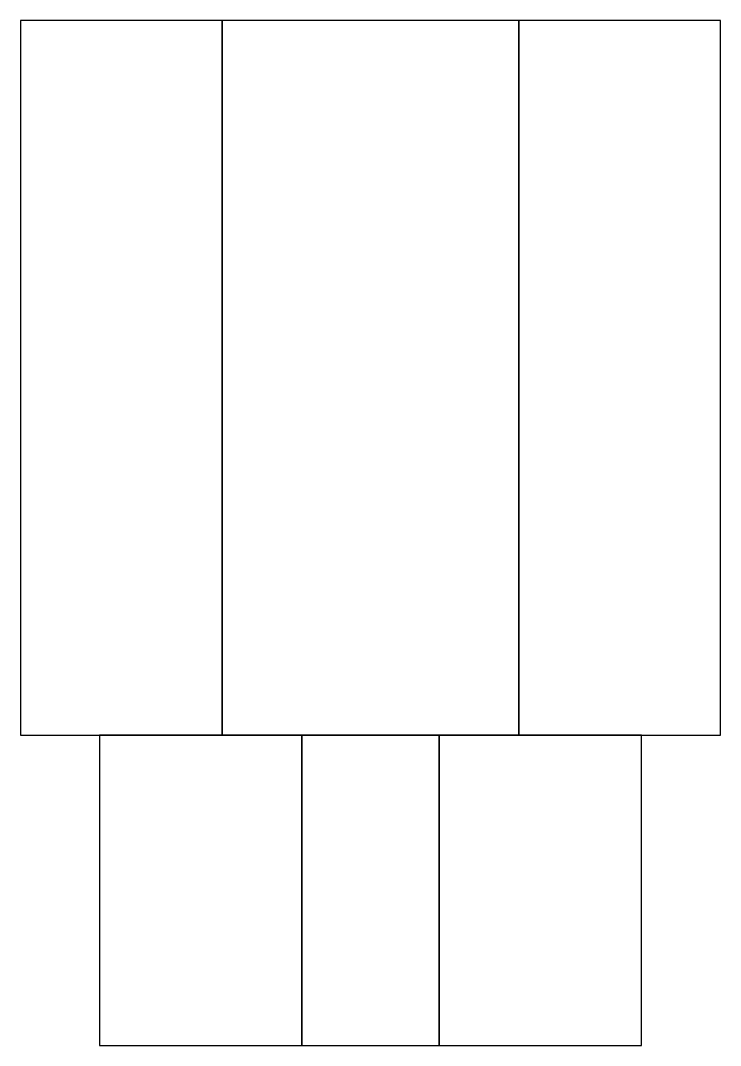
# Model space of a CAD drawing. Header units: millimetres. Extents: x -257 to 257, y -490 to 262.
import ezdxf

# ---------------------------------------------------------------- set-up
doc = ezdxf.new("R2010")
doc.units = ezdxf.units.MM
doc.layers.get('0').update_dxf_attribs({"lineweight": 25, "true_color": 0xffffff})

msp = doc.modelspace()

# ---------------------------------------------------------------- linework, layer by layer
for p, q in [((-109, 262.5), (-257, 262.5)), ((-257, 262.5), (-257, -262.5)), ((109, 262.5), (-109, 262.5)), ((-109, 262.5), (-109, -262.5)), ((-109, -262.5), (-109, 262.5)), ((109, -262.5), (109, 262.5)), ((257, 262.5), (109, 262.5)), ((109, 262.5), (109, -262.5)), ((257, -262.5), (257, 262.5)), ((-257, -262.5), (-109, -262.5)), ((-50.5, -262.5), (-199, -262.5)), ((-199, -262.5), (-199, -490.5)), ((-109, -262.5), (109, -262.5)), ((50.5, -262.5), (-50.5, -262.5)), ((-50.5, -262.5), (-50.5, -490.5)), ((-50.5, -490.5), (-50.5, -262.5)), ((50.5, -490.5), (50.5, -262.5)), ((199, -262.5), (50.5, -262.5)), ((50.5, -262.5), (50.5, -490.5)), ((109, -262.5), (257, -262.5)), ((199, -490.5), (199, -262.5)), ((-199, -490.5), (-50.5, -490.5)), ((-50.5, -490.5), (50.5, -490.5)), ((50.5, -490.5), (199, -490.5))]:
    msp.add_line(p, q)

doc.saveas('drawing.dxf')
